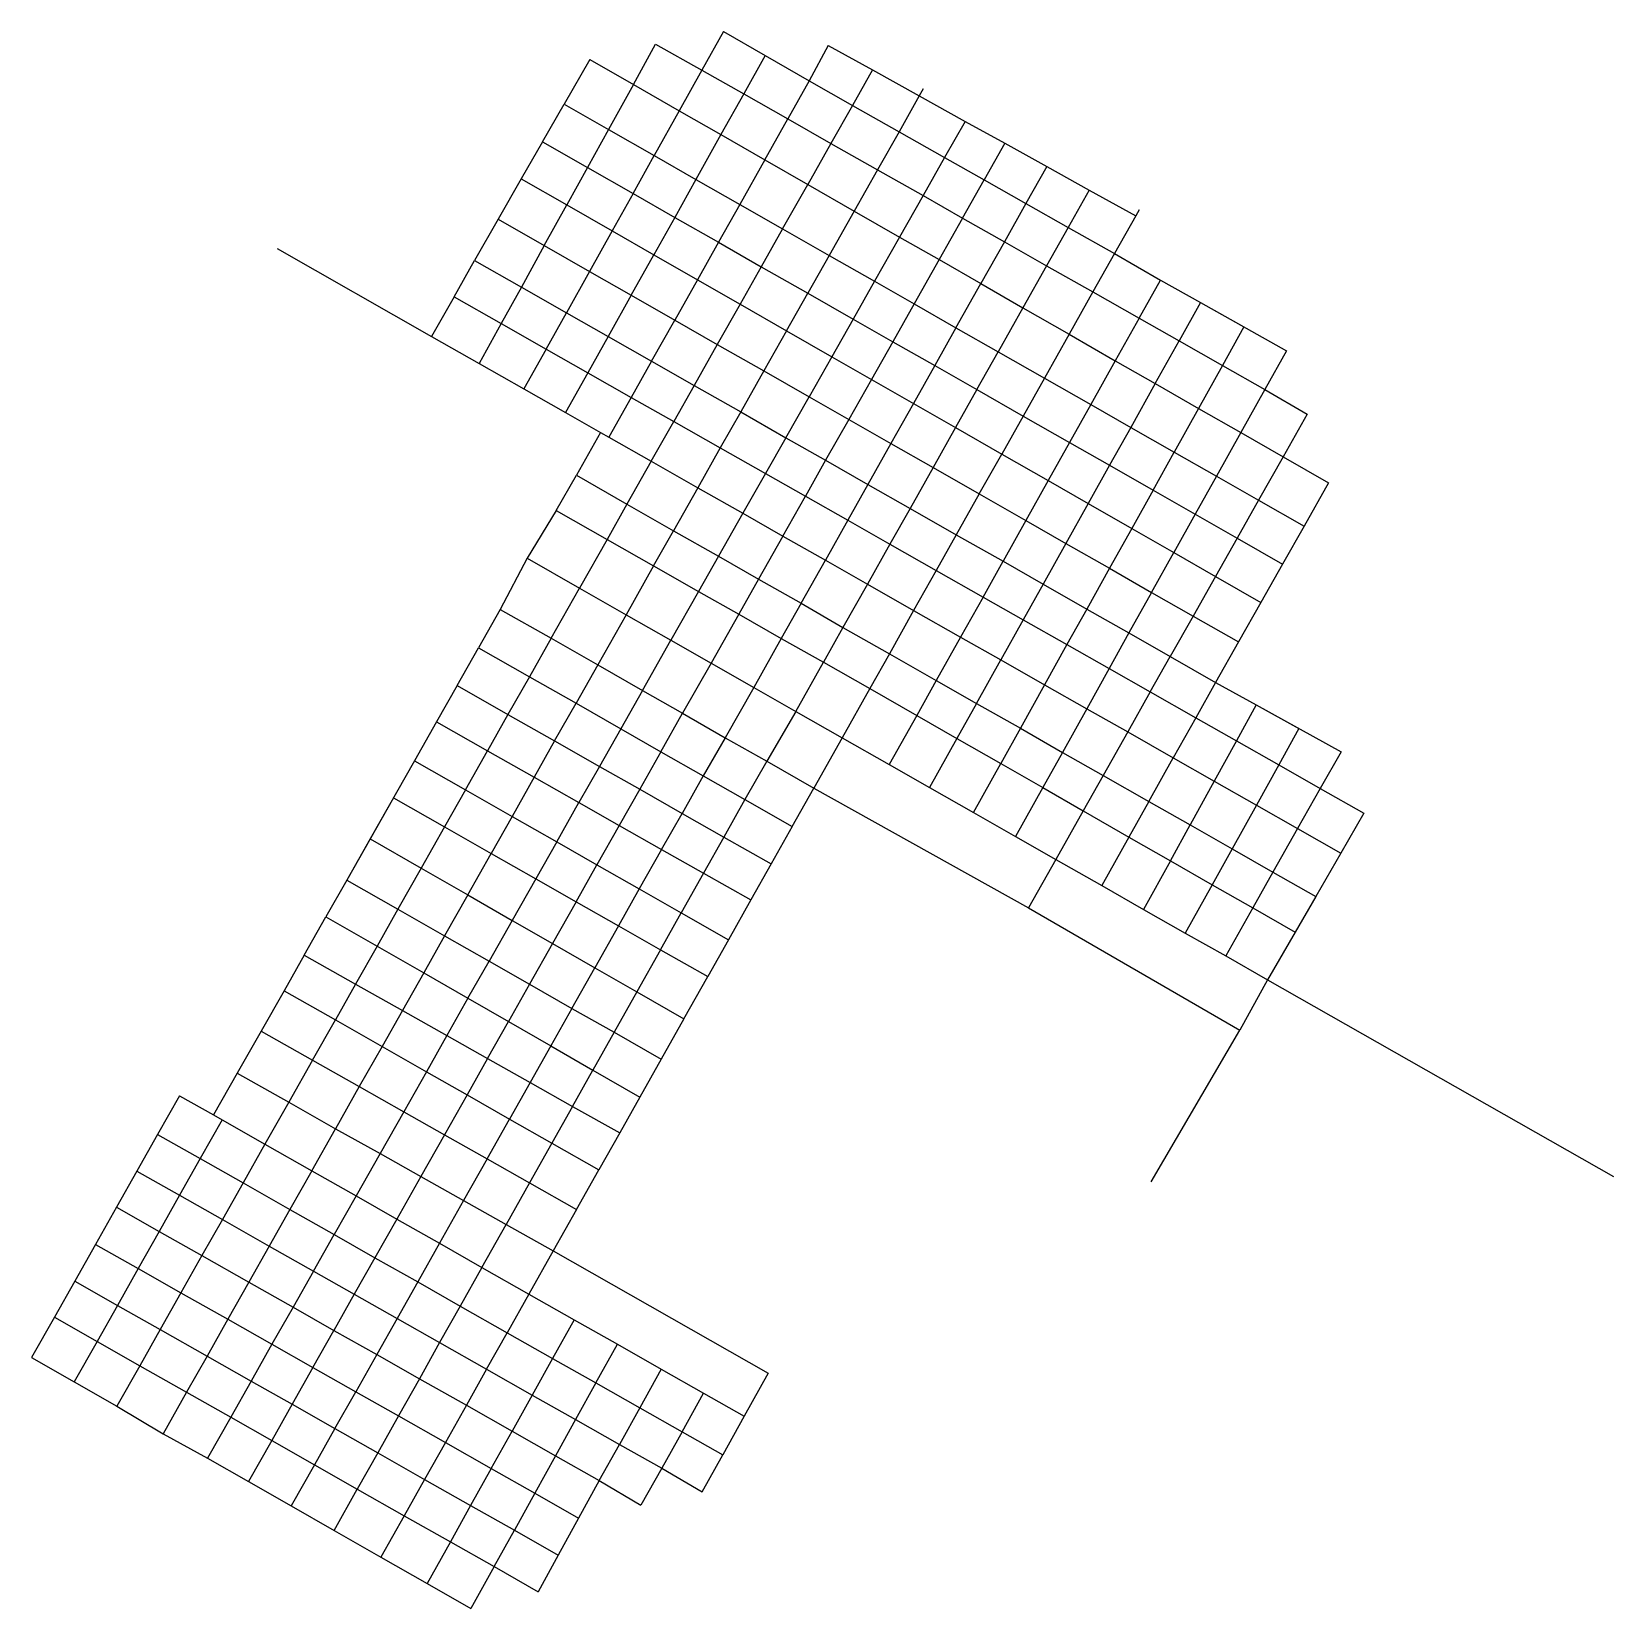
# Model space of a CAD drawing. Header units: inches. Extents: x 731858 to 733543, y 4201616 to 4203296.
import ezdxf

# ---------------------------------------------------------------- set-up
doc = ezdxf.new("R2010")
doc.units = ezdxf.units.IN
doc.header["$MEASUREMENT"] = 0

msp = doc.modelspace()

# ---------------------------------------------------------------- linework, layer by layer
for points in [[(732498.8, 4203239.7), (732522.5, 4203282.6), (732571.8, 4203255)], [(732594.8, 4203296), (732571.8, 4203255)], [(732594.8, 4203296), (732639.2, 4203270.5)], [(732452.4, 4203266.4), (732425, 4203218.7)], [(732452.4, 4203266.4), (732498.8, 4203239.7)], [(732639.2, 4203270.5), (732616.4, 4203229.7)], [(732639.2, 4203270.5), (732686.2, 4203243.4)], [(732706.4, 4203281.3), (732686.2, 4203243.4)], [(732706.4, 4203281.3), (732753.6, 4203255.2)], [(732571.8, 4203255), (732547.7, 4203211.7)], [(732571.8, 4203255), (732616.4, 4203229.7)], [(732753.6, 4203255.2), (732732.2, 4203217.4)], [(732753.6, 4203255.2), (732803.4, 4203227.6)], [(732498.8, 4203239.7), (732472.3, 4203191.7)], [(732498.8, 4203239.7), (732547.7, 4203211.7)], [(732686.2, 4203243.4), (732663.5, 4203203)], [(732686.2, 4203243.4), (732732.2, 4203217.4)], [(732807.7, 4203235.2), (732803.4, 4203227.6)], [(732402, 4203178.4), (732425, 4203218.7)], [(732425, 4203218.7), (732472.3, 4203191.7)], [(732616.4, 4203229.7), (732592.1, 4203186.2)], [(732616.4, 4203229.7), (732663.5, 4203203)], [(732732.2, 4203217.4), (732709.3, 4203176.9)], [(732732.2, 4203217.4), (732781.8, 4203189.3)], [(732803.4, 4203227.6), (732781.8, 4203189.3)], [(732803.4, 4203227.6), (732852.4, 4203200.4)], [(732547.7, 4203211.7), (732521, 4203163.9)], [(732547.7, 4203211.7), (732592.1, 4203186.2)], [(732638.9, 4203159.4), (732663.5, 4203203)], [(732663.5, 4203203), (732709.3, 4203176.9)], [(732852.4, 4203200.4), (732830.4, 4203161.8)], [(732852.4, 4203200.4), (732894.6, 4203177)], [(732472.3, 4203191.7), (732449.8, 4203151.1)], [(732472.3, 4203191.7), (732521, 4203163.9)], [(732592.1, 4203186.2), (732565.5, 4203138.5)], [(732592.1, 4203186.2), (732638.9, 4203159.4)], [(732781.8, 4203189.3), (732758.9, 4203148.8)], [(732781.8, 4203189.3), (732830.4, 4203161.8)], [(732402, 4203178.4), (732379.4, 4203139.1)], [(732402, 4203178.4), (732449.8, 4203151.1)], [(732709.3, 4203176.9), (732684.6, 4203133.2)], [(732709.3, 4203176.9), (732758.9, 4203148.8)], [(732894.6, 4203177), (732872.5, 4203138)], [(732894.6, 4203177), (732939.1, 4203152.4)], [(732449.8, 4203151.1), (732427.8, 4203111.3)], [(732449.8, 4203151.1), (732498.4, 4203123.4)], [(732498.4, 4203123.4), (732521, 4203163.9)], [(732521, 4203163.9), (732565.5, 4203138.5)], [(732638.9, 4203159.4), (732612.2, 4203111.9)], [(732638.9, 4203159.4), (732684.6, 4203133.2)], [(732758.9, 4203148.8), (732734, 4203104.8)], [(732758.9, 4203148.8), (732807.5, 4203121.2)], [(732830.4, 4203161.8), (732807.5, 4203121.2)], [(732830.4, 4203161.8), (732872.5, 4203138)], [(732939.1, 4203152.4), (732916.9, 4203112.8)], [(732939.1, 4203152.4), (732984.5, 4203127.2)], [(732379.4, 4203139.1), (732354.8, 4203096.1)], [(732379.4, 4203139.1), (732427.8, 4203111.3)], [(732565.5, 4203138.5), (732542.8, 4203098)], [(732565.5, 4203138.5), (732612.2, 4203111.9)], [(732657.8, 4203085.8), (732684.6, 4203133.2)], [(732684.6, 4203133.2), (732734, 4203104.8)], [(732849.6, 4203097.3), (732872.5, 4203138)], [(732872.5, 4203138), (732916.9, 4203112.8)], [(732498.4, 4203123.4), (732476.2, 4203083.6)], [(732498.4, 4203123.4), (732542.8, 4203098)], [(732807.5, 4203121.2), (732782.4, 4203077.1)], [(732807.5, 4203121.2), (732849.6, 4203097.3)], [(732984.5, 4203127.2), (732962, 4203087.3)], [(732984.5, 4203127.2), (733034, 4203099.8)], [(732403.9, 4203068), (732427.8, 4203111.3)], [(732427.8, 4203111.3), (732476.2, 4203083.6)], [(732542.8, 4203098), (732520.6, 4203058.2)], [(732542.8, 4203098), (732589.4, 4203071.5)], [(732612.2, 4203111.9), (732589.4, 4203071.5)], [(732612.2, 4203111.9), (732657.8, 4203085.8)], [(732734, 4203104.8), (732707.4, 4203057.6)], [(732734, 4203104.8), (732782.4, 4203077.1)], [(732849.6, 4203097.3), (732824.5, 4203053)], [(732849.6, 4203097.3), (732894, 4203072.1)], [(732916.9, 4203112.8), (732894, 4203072.1)], [(732916.9, 4203112.8), (732962, 4203087.3)], [(733034, 4203099.8), (733011.3, 4203059.4)], [(733037.6, 4203106.1), (733034, 4203099.8)], [(732354.8, 4203096.1), (732329.7, 4203052.2)], [(732354.8, 4203096.1), (732403.9, 4203068)], [(732476.2, 4203083.6), (732452.1, 4203040.5)], [(732476.2, 4203083.6), (732520.6, 4203058.2)], [(732657.8, 4203085.8), (732635, 4203045.5)], [(732657.8, 4203085.8), (732707.4, 4203057.6)], [(732962, 4203087.3), (732939, 4203046.5)], [(732962, 4203087.3), (733011.3, 4203059.4)], [(732119.2, 4203064.8), (732283.8, 4202971.1)], [(732403.9, 4203068), (732379.5, 4203023.8)], [(732403.9, 4203068), (732452.1, 4203040.5)], [(732589.4, 4203071.5), (732567, 4203031.6)], [(732589.4, 4203071.5), (732635, 4203045.5)], [(732782.4, 4203077.1), (732755.7, 4203030)], [(732782.4, 4203077.1), (732824.5, 4203053)], [(732894, 4203072.1), (732868.9, 4203027.5)], [(732894, 4203072.1), (732939, 4203046.5)], [(732307.9, 4203013.4), (732329.7, 4203052.2)], [(732329.7, 4203052.2), (732379.5, 4203023.8)], [(732496.5, 4203015.1), (732520.6, 4203058.2)], [(732520.6, 4203058.2), (732567, 4203031.6)], [(732707.4, 4203057.6), (732684.5, 4203017.2)], [(732707.4, 4203057.6), (732755.7, 4203030)], [(732824.5, 4203053), (732797.9, 4203005.9)], [(732824.5, 4203053), (732868.9, 4203027.5)], [(732939, 4203046.5), (732913.8, 4203001.7)], [(732939, 4203046.5), (732988.3, 4203018.6)], [(733011.3, 4203059.4), (732988.3, 4203018.6)], [(733011.3, 4203059.4), (733060.3, 4203031.3)], [(732452.1, 4203040.5), (732427.5, 4202996.5)], [(732452.1, 4203040.5), (732496.5, 4203015.1)], [(732567, 4203031.6), (732542.8, 4202988.7)], [(732567, 4203031.6), (732612.5, 4203005.6)], [(732635, 4203045.5), (732612.5, 4203005.6)], [(732635, 4203045.5), (732684.5, 4203017.2)], [(732755.7, 4203030), (732732.8, 4202989.7)], [(732755.7, 4203030), (732797.9, 4203005.9)], [(733037.6, 4202990.6), (733060.3, 4203031.3)], [(733060.3, 4203031.3), (733103, 4203007.4)], [(732307.9, 4203013.4), (732283.8, 4202971.1)], [(732307.9, 4203013.4), (732358, 4202984.9)], [(732379.5, 4203023.8), (732358, 4202984.9)], [(732379.5, 4203023.8), (732427.5, 4202996.5)], [(732496.5, 4203015.1), (732472, 4202971.2)], [(732496.5, 4203015.1), (732542.8, 4202988.7)], [(732661.9, 4202977.2), (732684.5, 4203017.2)], [(732684.5, 4203017.2), (732732.8, 4202989.7)], [(732842.5, 4202980.5), (732868.9, 4203027.5)], [(732868.9, 4203027.5), (732913.8, 4203001.7)], [(732988.3, 4203018.6), (732963, 4202973.5)], [(732988.3, 4203018.6), (733037.6, 4202990.6)], [(732405.9, 4202957.7), (732427.5, 4202996.5)], [(732427.5, 4202996.5), (732472, 4202971.2)], [(732612.5, 4203005.6), (732588.2, 4202962.7)], [(732612.5, 4203005.6), (732661.9, 4202977.2)], [(732797.9, 4203005.9), (732775.1, 4202965.6)], [(732797.9, 4203005.9), (732842.5, 4202980.5)], [(732913.8, 4203001.7), (732887.4, 4202954.9)], [(732913.8, 4203001.7), (732963, 4202973.5)], [(733103, 4203007.4), (733080.1, 4202966.5)], [(733103, 4203007.4), (733194.7, 4202955.9), (733171.4, 4202914.6)], [(733103, 4203007.4), (733149.3, 4202981.4), (733126.3, 4202940.2)], [(732358, 4202984.9), (732334.5, 4202942.4)], [(732358, 4202984.9), (732405.9, 4202957.7)], [(732518.2, 4202944.8), (732542.8, 4202988.7)], [(732542.8, 4202988.7), (732588.2, 4202962.7)], [(732732.8, 4202989.7), (732710.1, 4202949.6)], [(732732.8, 4202989.7), (732775.1, 4202965.6)], [(732842.5, 4202980.5), (732819.8, 4202940.1)], [(732842.5, 4202980.5), (732887.4, 4202954.9)], [(733037.6, 4202990.6), (733012.2, 4202945.3)], [(733037.6, 4202990.6), (733080.1, 4202966.5)], [(732283.8, 4202971.1), (732334.5, 4202942.4)], [(732472, 4202971.2), (732450.3, 4202932.5)], [(732472, 4202971.2), (732518.2, 4202944.8)], [(732588.2, 4202962.7), (732563.5, 4202919)], [(732588.2, 4202962.7), (732637.8, 4202934.4)], [(732661.9, 4202977.2), (732637.8, 4202934.4)], [(732661.9, 4202977.2), (732710.1, 4202949.6)], [(732775.1, 4202965.6), (732752.4, 4202925.4)], [(732775.1, 4202965.6), (732819.8, 4202940.1)], [(732963, 4202973.5), (732936.7, 4202926.8)], [(732963, 4202973.5), (733012.2, 4202945.3)], [(733054.7, 4202921), (733080.1, 4202966.5)], [(733080.1, 4202966.5), (733126.3, 4202940.2)], [(732405.9, 4202957.7), (732382.2, 4202915.3)], [(732405.9, 4202957.7), (732450.3, 4202932.5)], [(732710.1, 4202949.6), (732685.9, 4202906.9)], [(732710.1, 4202949.6), (732752.4, 4202925.4)], [(732864.7, 4202914.5), (732887.4, 4202954.9)], [(732887.4, 4202954.9), (732936.7, 4202926.8)], [(732334.5, 4202942.4), (732382.2, 4202915.3)], [(732450.3, 4202932.5), (732426.6, 4202890.1)], [(732450.3, 4202932.5), (732496.5, 4202906.3)], [(732518.2, 4202944.8), (732496.5, 4202906.3)], [(732518.2, 4202944.8), (732563.5, 4202919)], [(732637.8, 4202934.4), (732613.1, 4202890.8)], [(732637.8, 4202934.4), (732685.9, 4202906.9)], [(732819.8, 4202940.1), (732797.1, 4202899.8)], [(732819.8, 4202940.1), (732864.7, 4202914.5)], [(733012.2, 4202945.3), (732986.1, 4202898.6)], [(733012.2, 4202945.3), (733054.7, 4202921)], [(733126.3, 4202940.2), (733100.9, 4202894.4)], [(733126.3, 4202940.2), (733171.4, 4202914.6)], [(732382.2, 4202915.3), (732426.6, 4202890.1)], [(732563.5, 4202919), (732541.8, 4202880.6)], [(732563.5, 4202919), (732613.1, 4202890.8)], [(732752.4, 4202925.4), (732728.3, 4202882.7)], [(732752.4, 4202925.4), (732797.1, 4202899.8)], [(732864.7, 4202914.5), (732842, 4202874.1)], [(732864.7, 4202914.5), (732914, 4202886.4)], [(732936.7, 4202926.8), (732914, 4202886.4)], [(732936.7, 4202926.8), (732986.1, 4202898.6)], [(733054.7, 4202921), (733028.6, 4202874.3)], [(733054.7, 4202921), (733100.9, 4202894.4)], [(733171.4, 4202914.6), (733145.8, 4202868.7)], [(733171.4, 4202914.6), (733216.6, 4202888.4), (733190.9, 4202842.8)], [(732496.5, 4202906.3), (732472.6, 4202863.9)], [(732496.5, 4202906.3), (732541.8, 4202880.6)], [(732661.2, 4202863.3), (732685.9, 4202906.9)], [(732685.9, 4202906.9), (732728.3, 4202882.7)], [(732797.1, 4202899.8), (732773.1, 4202857.1)], [(732797.1, 4202899.8), (732842, 4202874.1)], [(732986.1, 4202898.6), (732963.4, 4202858.1)], [(732986.1, 4202898.6), (733028.6, 4202874.3)], [(732426.6, 4202890.1), (732463.9, 4202868.9)], [(732517.8, 4202838.2), (732541.8, 4202880.6)], [(732541.8, 4202880.6), (732591.4, 4202852.4)], [(732613.1, 4202890.8), (732591.4, 4202852.4)], [(732613.1, 4202890.8), (732661.2, 4202863.3)], [(732728.3, 4202882.7), (732703.6, 4202839.2)], [(732728.3, 4202882.7), (732773.1, 4202857.1)], [(732914, 4202886.4), (732891.2, 4202845.9)], [(732914, 4202886.4), (732963.4, 4202858.1)], [(733100.9, 4202894.4), (733075, 4202847.9)], [(733100.9, 4202894.4), (733145.8, 4202868.7)], [(732463.9, 4202868.9), (732438.1, 4202823.3)], [(732463.9, 4202868.9), (732472.6, 4202863.9)], [(732472.6, 4202863.9), (732517.8, 4202838.2)], [(732661.2, 4202863.3), (732639.5, 4202825.1)], [(732661.2, 4202863.3), (732703.6, 4202839.2)], [(732842, 4202874.1), (732818, 4202831.5)], [(732842, 4202874.1), (732891.2, 4202845.9)], [(733028.6, 4202874.3), (733006, 4202833.9)], [(733028.6, 4202874.3), (733075, 4202847.9)], [(733145.8, 4202868.7), (733119.9, 4202822.3)], [(733145.8, 4202868.7), (733190.9, 4202842.8)], [(732591.4, 4202852.4), (732567.4, 4202810)], [(732591.4, 4202852.4), (732639.5, 4202825.1)], [(732773.1, 4202857.1), (732748.7, 4202813.5)], [(732773.1, 4202857.1), (732818, 4202831.5)], [(732867.3, 4202803.3), (732891.2, 4202845.9)], [(732891.2, 4202845.9), (732940.7, 4202817.6)], [(732963.4, 4202858.1), (732940.7, 4202817.6)], [(732963.4, 4202858.1), (733006, 4202833.9)], [(733052.4, 4202807.4), (733075, 4202847.9)], [(733075, 4202847.9), (733119.9, 4202822.3)], [(732517.8, 4202838.2), (732492, 4202792.5)], [(732517.8, 4202838.2), (732567.4, 4202810)], [(732703.6, 4202839.2), (732682, 4202801)], [(732703.6, 4202839.2), (732748.7, 4202813.5)], [(732818, 4202831.5), (732793.5, 4202788)], [(732818, 4202831.5), (732867.3, 4202803.3)], [(733006, 4202833.9), (732983.2, 4202793.2)], [(733006, 4202833.9), (733052.4, 4202807.4)], [(733190.9, 4202842.8), (733164.8, 4202796.7)], [(733190.9, 4202842.8), (733239.3, 4202815.1), (733213.3, 4202769)], [(732416.7, 4202785.6), (732438.1, 4202823.3)], [(732438.1, 4202823.3), (732492, 4202792.5)], [(732639.5, 4202825.1), (732615.5, 4202782.7)], [(732639.5, 4202825.1), (732682, 4202801)], [(732748.7, 4202813.5), (732727.2, 4202775.3)], [(732748.7, 4202813.5), (732793.5, 4202788)], [(732940.7, 4202817.6), (732916.9, 4202775)], [(732940.7, 4202817.6), (732983.2, 4202793.2)], [(733119.9, 4202822.3), (733097.3, 4202781.8)], [(733119.9, 4202822.3), (733164.8, 4202796.7)], [(732567.4, 4202810), (732541.6, 4202764.2)], [(732567.4, 4202810), (732615.5, 4202782.7)], [(732658, 4202758.5), (732682, 4202801)], [(732682, 4202801), (732727.2, 4202775.3)], [(732867.3, 4202803.3), (732842.8, 4202759.9)], [(732867.3, 4202803.3), (732916.9, 4202775)], [(733052.4, 4202807.4), (733029.7, 4202766.6)], [(733052.4, 4202807.4), (733097.3, 4202781.8)], [(733164.8, 4202796.7), (733142, 4202756.3)], [(733164.8, 4202796.7), (733213.3, 4202769)], [(732416.7, 4202785.6), (732385.5, 4202734.8)], [(732416.7, 4202785.6), (732470.7, 4202754.9)], [(732492, 4202792.5), (732470.7, 4202754.9)], [(732492, 4202792.5), (732541.6, 4202764.2)], [(732615.5, 4202782.7), (732589.5, 4202736.9)], [(732615.5, 4202782.7), (732658, 4202758.5)], [(732793.5, 4202788), (732772, 4202749.9)], [(732793.5, 4202788), (732842.8, 4202759.9)], [(732983.2, 4202793.2), (732959.5, 4202750.7)], [(732983.2, 4202793.2), (733029.7, 4202766.6)], [(733097.3, 4202781.8), (733074.5, 4202740.9)], [(733097.3, 4202781.8), (733142, 4202756.3)], [(732520.4, 4202726.7), (732541.6, 4202764.2)], [(732541.6, 4202764.2), (732589.5, 4202736.9)], [(732727.2, 4202775.3), (732703.3, 4202732.8)], [(732727.2, 4202775.3), (732772, 4202749.9)], [(732916.9, 4202775), (732892.6, 4202731.6)], [(732916.9, 4202775), (732959.5, 4202750.7)], [(733029.7, 4202766.6), (733006, 4202724.1)], [(733029.7, 4202766.6), (733074.5, 4202740.9)], [(733213.3, 4202769), (733190.4, 4202728.7)], [(732470.7, 4202754.9), (732441.4, 4202702.9)], [(732470.7, 4202754.9), (732520.4, 4202726.7)], [(732658, 4202758.5), (732632.1, 4202712.6)], [(732658, 4202758.5), (732703.3, 4202732.8)], [(732772, 4202749.9), (732748.1, 4202707.3)], [(732772, 4202749.9), (732821.4, 4202721.8)], [(732842.8, 4202759.9), (732821.4, 4202721.8)], [(732842.8, 4202759.9), (732892.6, 4202731.6)], [(732959.5, 4202750.7), (732935.2, 4202707.3)], [(732959.5, 4202750.7), (733006, 4202724.1)], [(733142, 4202756.3), (733119, 4202715.5)], [(733142, 4202756.3), (733190.4, 4202728.7)], [(732385.5, 4202734.8), (732356.9, 4202680.2)], [(732385.5, 4202734.8), (732441.4, 4202702.9)], [(732520.4, 4202726.7), (732491, 4202674.7)], [(732520.4, 4202726.7), (732568.3, 4202699.5)], [(732589.5, 4202736.9), (732568.3, 4202699.5)], [(732589.5, 4202736.9), (732632.1, 4202712.6)], [(732677.4, 4202686.8), (732703.3, 4202732.8)], [(732703.3, 4202732.8), (732748.1, 4202707.3)], [(732871.3, 4202693.5), (732892.6, 4202731.6)], [(732892.6, 4202731.6), (732935.2, 4202707.3)], [(733050.9, 4202698.5), (733074.5, 4202740.9)], [(733074.5, 4202740.9), (733119, 4202715.5)], [(733190.4, 4202728.7), (733167.3, 4202687.8)], [(732632.1, 4202712.6), (732611, 4202675.2)], [(732632.1, 4202712.6), (732677.4, 4202686.8)], [(732821.4, 4202721.8), (732797.4, 4202679.2)], [(732821.4, 4202721.8), (732871.3, 4202693.5)], [(733006, 4202724.1), (732981.9, 4202680.7)], [(733006, 4202724.1), (733050.9, 4202698.5)], [(733119, 4202715.5), (733095.1, 4202673.2)], [(733119, 4202715.5), (733167.3, 4202687.8)], [(732411.2, 4202649.6), (732441.4, 4202702.9)], [(732441.4, 4202702.9), (732491, 4202674.7)], [(732568.3, 4202699.5), (732538.8, 4202647.4)], [(732568.3, 4202699.5), (732611, 4202675.2)], [(732748.1, 4202707.3), (732722.1, 4202661.2)], [(732748.1, 4202707.3), (732797.4, 4202679.2)], [(732871.3, 4202693.5), (732847.4, 4202650.9)], [(732871.3, 4202693.5), (732914, 4202669.3)], [(732935.2, 4202707.3), (732914, 4202669.3)], [(732935.2, 4202707.3), (732981.9, 4202680.7)], [(733050.9, 4202698.5), (733026.7, 4202655.2)], [(733050.9, 4202698.5), (733095.1, 4202673.2)], [(732356.9, 4202680.2), (732333.8, 4202639.4)], [(732356.9, 4202680.2), (732411.2, 4202649.6)], [(732677.4, 4202686.8), (732656.4, 4202649.4)], [(732677.4, 4202686.8), (732722.1, 4202661.2)], [(732797.4, 4202679.2), (732771.5, 4202633.1)], [(732797.4, 4202679.2), (732847.4, 4202650.9)], [(732981.9, 4202680.7), (732960.7, 4202642.8)], [(732981.9, 4202680.7), (733026.7, 4202655.2)], [(733167.3, 4202687.8), (733143.4, 4202645.6)], [(732491, 4202674.7), (732460.8, 4202621.3)], [(732491, 4202674.7), (732538.8, 4202647.4)], [(732611, 4202675.2), (732581.5, 4202623.1)], [(732611, 4202675.2), (732656.4, 4202649.4)], [(732722.1, 4202661.2), (732701.2, 4202624)], [(732722.1, 4202661.2), (732771.5, 4202633.1)], [(732914, 4202669.3), (732890.1, 4202626.6)], [(732914, 4202669.3), (732960.7, 4202642.8)], [(733095.1, 4202673.2), (733070.8, 4202630.1)], [(733095.1, 4202673.2), (733143.4, 4202645.6)], [(732411.2, 4202649.6), (732388, 4202608.6)], [(732411.2, 4202649.6), (732460.8, 4202621.3)], [(732508.4, 4202593.8), (732538.8, 4202647.4)], [(732538.8, 4202647.4), (732581.5, 4202623.1)], [(732656.4, 4202649.4), (732627, 4202597.2)], [(732656.4, 4202649.4), (732701.2, 4202624)], [(732847.4, 4202650.9), (732821.5, 4202604.6)], [(732847.4, 4202650.9), (732890.1, 4202626.6)], [(732960.7, 4202642.8), (732936.9, 4202600)], [(732960.7, 4202642.8), (733005.6, 4202617.3)], [(733026.7, 4202655.2), (733005.6, 4202617.3)], [(733026.7, 4202655.2), (733070.8, 4202630.1)], [(733143.4, 4202645.6), (733119, 4202602.6)], [(732311, 4202599.1), (732333.8, 4202639.4)], [(732333.8, 4202639.4), (732388, 4202608.6)], [(732771.5, 4202633.1), (732750.6, 4202595.9)], [(732771.5, 4202633.1), (732821.5, 4202604.6)], [(732864.2, 4202580.2), (732890.1, 4202626.6)], [(732890.1, 4202626.6), (732936.9, 4202600)], [(733049.5, 4202592.4), (733070.8, 4202630.1)], [(733070.8, 4202630.1), (733119, 4202602.6)], [(732388, 4202608.6), (732365.2, 4202568.3)], [(732388, 4202608.6), (732437.7, 4202580.3)], [(732460.8, 4202621.3), (732437.7, 4202580.3)], [(732460.8, 4202621.3), (732508.4, 4202593.8)], [(732581.5, 4202623.1), (732551.2, 4202569.6)], [(732581.5, 4202623.1), (732627, 4202597.2)], [(732671.7, 4202571.7), (732701.2, 4202624)], [(732701.2, 4202624), (732750.6, 4202595.9)], [(733005.6, 4202617.3), (732981.8, 4202574.5)], [(733005.6, 4202617.3), (733049.5, 4202592.4)], [(732311, 4202599.1), (732289, 4202560.5)], [(732311, 4202599.1), (732365.2, 4202568.3)], [(732508.4, 4202593.8), (732485.3, 4202553.1)], [(732508.4, 4202593.8), (732551.2, 4202569.6)], [(732627, 4202597.2), (732596.5, 4202543.6)], [(732627, 4202597.2), (732671.7, 4202571.7)], [(732750.6, 4202595.9), (732721.1, 4202543.6)], [(732750.6, 4202595.9), (732800.6, 4202567.3)], [(732821.5, 4202604.6), (732800.6, 4202567.3)], [(732821.5, 4202604.6), (732864.2, 4202580.2)], [(732936.9, 4202600), (732911.1, 4202553.6)], [(732936.9, 4202600), (732981.8, 4202574.5)], [(733049.5, 4202592.4), (733025.4, 4202549.7)], [(733049.5, 4202592.4), (733097.9, 4202564.9)], [(733119, 4202602.6), (733097.9, 4202564.9)], [(733119, 4202602.6), (733162.3, 4202578.6)], [(732414.9, 4202540.1), (732437.7, 4202580.3)], [(732437.7, 4202580.3), (732485.3, 4202553.1)], [(732864.2, 4202580.2), (732843.3, 4202542.8)], [(732864.2, 4202580.2), (732911.1, 4202553.6)], [(733162.3, 4202578.6), (733141.2, 4202540.3)], [(733162.3, 4202578.6), (733252.8, 4202528.4), (733230.5, 4202489.6)], [(733162.3, 4202578.6), (733207.9, 4202553.3), (733186.4, 4202514.7)], [(732289, 4202560.5), (732265.6, 4202519.1)], [(732289, 4202560.5), (732343.4, 4202529.7)], [(732365.2, 4202568.3), (732343.4, 4202529.7)], [(732365.2, 4202568.3), (732414.9, 4202540.1)], [(732528.2, 4202528.7), (732551.2, 4202569.6)], [(732551.2, 4202569.6), (732596.5, 4202543.6)], [(732671.7, 4202571.7), (732641.1, 4202518.5)], [(732671.7, 4202571.7), (732721.1, 4202543.6)], [(732800.6, 4202567.3), (732771.4, 4202515)], [(732800.6, 4202567.3), (732843.3, 4202542.8)], [(732981.8, 4202574.5), (732955.9, 4202528)], [(732981.8, 4202574.5), (733025.4, 4202549.7)], [(733097.9, 4202564.9), (733074, 4202522.1)], [(733097.9, 4202564.9), (733141.2, 4202540.3)], [(732485.3, 4202553.1), (732462.6, 4202513)], [(732485.3, 4202553.1), (732528.2, 4202528.7)], [(732596.5, 4202543.6), (732573.2, 4202503.1)], [(732596.5, 4202543.6), (732641.1, 4202518.5)], [(732721.1, 4202543.6), (732691, 4202490)], [(732721.1, 4202543.6), (732771.4, 4202515)], [(732843.3, 4202542.8), (732814.2, 4202490.7)], [(732843.3, 4202542.8), (732890.1, 4202516)], [(732911.1, 4202553.6), (732890.1, 4202516)], [(732911.1, 4202553.6), (732955.9, 4202528)], [(733025.4, 4202549.7), (732999.2, 4202503.3)], [(733025.4, 4202549.7), (733074, 4202522.1)], [(732319.9, 4202488.1), (732343.4, 4202529.7)], [(732343.4, 4202529.7), (732393.1, 4202501.5)], [(732414.9, 4202540.1), (732393.1, 4202501.5)], [(732414.9, 4202540.1), (732462.6, 4202513)], [(732528.2, 4202528.7), (732505.5, 4202488.6)], [(732528.2, 4202528.7), (732573.2, 4202503.1)], [(732955.9, 4202528), (732934.9, 4202490.4)], [(732955.9, 4202528), (732999.2, 4202503.3)], [(733141.2, 4202540.3), (733117.6, 4202497.3)], [(733141.2, 4202540.3), (733186.4, 4202514.7)], [(732265.6, 4202519.1), (732218.5, 4202435.8)], [(732265.6, 4202519.1), (732319.9, 4202488.1)], [(732462.6, 4202513), (732440.8, 4202474.5)], [(732462.6, 4202513), (732505.5, 4202488.6)], [(732641.1, 4202518.5), (732617.7, 4202477.7)], [(732641.1, 4202518.5), (732691, 4202490)], [(732771.4, 4202515), (732814.2, 4202490.7)], [(732861.1, 4202463.9), (732890.1, 4202516)], [(732890.1, 4202516), (732934.9, 4202490.4)], [(733048, 4202475.6), (733074, 4202522.1)], [(733074, 4202522.1), (733117.6, 4202497.3)], [(733186.4, 4202514.7), (733162.5, 4202471.8)], [(733186.4, 4202514.7), (733230.5, 4202489.6)], [(732393.1, 4202501.5), (732369.6, 4202459.8)], [(732393.1, 4202501.5), (732440.8, 4202474.5)], [(732573.2, 4202503.1), (732550.6, 4202463)], [(732573.2, 4202503.1), (732617.7, 4202477.7)], [(732814.2, 4202490.7), (732861.1, 4202463.9)], [(732999.2, 4202503.3), (732978, 4202465.7)], [(732999.2, 4202503.3), (733048, 4202475.6)], [(733117.6, 4202497.3), (733091.8, 4202450.6)], [(733117.6, 4202497.3), (733162.5, 4202471.8)], [(732243.1, 4202479.4), (732193.5, 4202391.9)], [(732243.1, 4202479.4), (732297.5, 4202448.5)], [(732319.9, 4202488.1), (732297.5, 4202448.5)], [(732319.9, 4202488.1), (732369.6, 4202459.8)], [(732417.1, 4202432.6), (732440.8, 4202474.5)], [(732440.8, 4202474.5), (732483.8, 4202450.2)], [(732505.5, 4202488.6), (732483.8, 4202450.2)], [(732505.5, 4202488.6), (732550.6, 4202463)], [(732617.7, 4202477.7), (732595.2, 4202437.7)], [(732617.7, 4202477.7), (732668, 4202449.1)], [(732668, 4202449.1), (732691, 4202490)], [(732691, 4202490), (732919.7, 4202362.5)], [(732934.9, 4202490.4), (732905.9, 4202438.4)], [(732934.9, 4202490.4), (732978, 4202465.7)], [(733048, 4202475.6), (733026.8, 4202437.7)], [(733048, 4202475.6), (733091.8, 4202450.6)], [(733230.5, 4202489.6), (733206.4, 4202446.8)], [(733230.5, 4202489.6), (733276.9, 4202463.1), (733252.4, 4202420.7)], [(732369.6, 4202459.8), (732347.2, 4202420.2)], [(732369.6, 4202459.8), (732417.1, 4202432.6)], [(732528.9, 4202424.6), (732550.6, 4202463)], [(732550.6, 4202463), (732595.2, 4202437.7)], [(732861.1, 4202463.9), (732905.9, 4202438.4)], [(732978, 4202465.7), (732948.8, 4202414)], [(732978, 4202465.7), (733026.8, 4202437.7)], [(733162.5, 4202471.8), (733136.6, 4202425.1)], [(733162.5, 4202471.8), (733206.4, 4202446.8)], [(732297.5, 4202448.5), (732272.7, 4202404.7)], [(732297.5, 4202448.5), (732347.2, 4202420.2)], [(732483.8, 4202450.2), (732460, 4202408.1)], [(732483.8, 4202450.2), (732528.9, 4202424.6)], [(732668, 4202449.1), (732645.5, 4202409.1)], [(733070.9, 4202412.5), (733091.8, 4202450.6)], [(733091.8, 4202450.6), (733136.6, 4202425.1)], [(733206.4, 4202446.8), (733180.2, 4202400.3)], [(733206.4, 4202446.8), (733252.4, 4202420.7)], [(732218.5, 4202435.8), (732193.5, 4202391.9)], [(732218.5, 4202435.8), (732272.7, 4202404.7)], [(732417.1, 4202432.6), (732394.8, 4202393.2)], [(732417.1, 4202432.6), (732460, 4202408.1)], [(732528.9, 4202424.6), (732505.1, 4202382.4)], [(732528.9, 4202424.6), (732573.6, 4202399.3)], [(732595.2, 4202437.7), (732573.6, 4202399.3)], [(732595.2, 4202437.7), (732645.5, 4202409.1)], [(732905.9, 4202438.4), (732948.8, 4202414)], [(733026.8, 4202437.7), (732997.9, 4202386.1)], [(733026.8, 4202437.7), (733070.9, 4202412.5)], [(733136.6, 4202425.1), (733115.5, 4202387)], [(733136.6, 4202425.1), (733180.2, 4202400.3)], [(732322.3, 4202376.2), (732347.2, 4202420.2)], [(732347.2, 4202420.2), (732394.8, 4202393.2)], [(732437.8, 4202368.8), (732460, 4202408.1)], [(732460, 4202408.1), (732505.1, 4202382.4)], [(732645.5, 4202409.1), (732623.9, 4202370.8)], [(732948.8, 4202414), (732919.7, 4202362.5)], [(732948.8, 4202414), (732997.9, 4202386.1)], [(733070.9, 4202412.5), (733042.4, 4202360.7)], [(733070.9, 4202412.5), (733115.5, 4202387)], [(733252.4, 4202420.7), (733225.7, 4202374.3)], [(732193.5, 4202391.9), (732171.3, 4202352.8)], [(732193.5, 4202391.9), (732248, 4202360.9)], [(732272.7, 4202404.7), (732248, 4202360.9)], [(732272.7, 4202404.7), (732322.3, 4202376.2)], [(732394.8, 4202393.2), (732369.7, 4202349)], [(732394.8, 4202393.2), (732437.8, 4202368.8)], [(732573.6, 4202399.3), (732549.8, 4202356.9)], [(732573.6, 4202399.3), (732623.9, 4202370.8)], [(733180.2, 4202400.3), (733158.7, 4202362.2)], [(733180.2, 4202400.3), (733225.7, 4202374.3)], [(732322.3, 4202376.2), (732297.7, 4202332.6)], [(732322.3, 4202376.2), (732369.7, 4202349)], [(732505.1, 4202382.4), (732483, 4202343.1)], [(732505.1, 4202382.4), (732549.8, 4202356.9)], [(732997.9, 4202386.1), (733042.4, 4202360.7)], [(733115.5, 4202387), (733086.8, 4202335.4)], [(733115.5, 4202387), (733158.7, 4202362.2)], [(733225.7, 4202374.3), (733203.8, 4202336.4)], [(732248, 4202360.9), (732225.7, 4202321.6)], [(732248, 4202360.9), (732297.7, 4202332.6)], [(732437.8, 4202368.8), (732412.7, 4202324.3)], [(732437.8, 4202368.8), (732483, 4202343.1)], [(732527.8, 4202317.7), (732549.8, 4202356.9)], [(732549.8, 4202356.9), (732600, 4202328.3)], [(732623.9, 4202370.8), (732600, 4202328.3)], [(732919.7, 4202362.5), (733144.9, 4202232)], [(733042.4, 4202360.7), (733086.8, 4202335.4)], [(733158.7, 4202362.2), (733129.8, 4202311)], [(733158.7, 4202362.2), (733203.8, 4202336.4)], [(732148.1, 4202311.9), (732171.3, 4202352.8)], [(732171.3, 4202352.8), (732225.7, 4202321.6)], [(732369.7, 4202349), (732345.1, 4202305.5)], [(732369.7, 4202349), (732412.7, 4202324.3)], [(732483, 4202343.1), (732457.7, 4202298.4)], [(732483, 4202343.1), (732527.8, 4202317.7)], [(732297.7, 4202332.6), (732275.4, 4202293.1)], [(732297.7, 4202332.6), (732345.1, 4202305.5)], [(732412.7, 4202324.3), (732388.2, 4202281)], [(732412.7, 4202324.3), (732457.7, 4202298.4)], [(732600, 4202328.3), (732578, 4202289.2)], [(733086.8, 4202335.4), (733129.8, 4202311)], [(733203.8, 4202336.4), (733174.5, 4202285.6)], [(732148.1, 4202311.9), (732126.6, 4202274)], [(732148.1, 4202311.9), (732202.8, 4202281.1)], [(732225.7, 4202321.6), (732202.8, 4202281.1)], [(732225.7, 4202321.6), (732275.4, 4202293.1)], [(732322.6, 4202265.9), (732345.1, 4202305.5)], [(732345.1, 4202305.5), (732388.2, 4202281)], [(732527.8, 4202317.7), (732502.4, 4202272.7)], [(732527.8, 4202317.7), (732578, 4202289.2)], [(733129.8, 4202311), (733174.5, 4202285.6)], [(732275.4, 4202293.1), (732252.7, 4202253)], [(732275.4, 4202293.1), (732322.6, 4202265.9)], [(732433.4, 4202255.2), (732457.7, 4202298.4)], [(732457.7, 4202298.4), (732502.4, 4202272.7)], [(732552.5, 4202243.9), (732578, 4202289.2)], [(732126.6, 4202274), (732102.2, 4202230.9)], [(732126.6, 4202274), (732181.3, 4202242.9)], [(732202.8, 4202281.1), (732181.3, 4202242.9)], [(732202.8, 4202281.1), (732252.7, 4202253)], [(732388.2, 4202281), (732365.7, 4202241.1)], [(732388.2, 4202281), (732433.4, 4202255.2)], [(732502.4, 4202272.7), (732478.3, 4202229.7)], [(732502.4, 4202272.7), (732552.5, 4202243.9)], [(733174.5, 4202285.6), (733144.9, 4202232)], [(733174.5, 4202285.6), (733542.8, 4202075.9)], [(732322.6, 4202265.9), (732300.2, 4202226.2)], [(732322.6, 4202265.9), (732365.7, 4202241.1)], [(732433.4, 4202255.2), (732410.8, 4202215.2)], [(732433.4, 4202255.2), (732478.3, 4202229.7)], [(732157, 4202200), (732181.3, 4202242.9)], [(732181.3, 4202242.9), (732231, 4202214.6)], [(732252.7, 4202253), (732231, 4202214.6)], [(732252.7, 4202253), (732300.2, 4202226.2)], [(732343.5, 4202201.8), (732365.7, 4202241.1)], [(732365.7, 4202241.1), (732410.8, 4202215.2)], [(732552.5, 4202243.9), (732528.4, 4202201.1)], [(732102.2, 4202230.9), (732076.8, 4202186.1)], [(732102.2, 4202230.9), (732157, 4202200)], [(732300.2, 4202226.2), (732278.3, 4202187.6)], [(732300.2, 4202226.2), (732343.5, 4202201.8)], [(732478.3, 4202229.7), (732455.7, 4202189.4)], [(732478.3, 4202229.7), (732528.4, 4202201.1)], [(733050.4, 4202070.5), (733144.9, 4202232)], [(732231, 4202214.6), (732206.8, 4202171.8)], [(732231, 4202214.6), (732278.3, 4202187.6)], [(732410.8, 4202215.2), (732388.8, 4202176.2)], [(732410.8, 4202215.2), (732455.7, 4202189.4)], [(732157, 4202200), (732131.6, 4202155.2)], [(732157, 4202200), (732206.8, 4202171.8)], [(732278.3, 4202187.6), (732254.2, 4202145)], [(732278.3, 4202187.6), (732321.6, 4202163)], [(732343.5, 4202201.8), (732321.6, 4202163)], [(732343.5, 4202201.8), (732388.8, 4202176.2)], [(732433.9, 4202150.8), (732455.7, 4202189.4)], [(732455.7, 4202189.4), (732505.7, 4202160.7)], [(732528.4, 4202201.1), (732505.7, 4202160.7)], [(732076.8, 4202186.1), (732051.5, 4202141.6)], [(732076.8, 4202186.1), (732131.6, 4202155.2)], [(732206.8, 4202171.8), (732181.5, 4202127)], [(732206.8, 4202171.8), (732254.2, 4202145)], [(732388.8, 4202176.2), (732366.9, 4202137.2)], [(732388.8, 4202176.2), (732433.9, 4202150.8)], [(732015.3, 4202162.1), (731992, 4202120.8)], [(732015.3, 4202162.1), (732051.5, 4202141.6)], [(732131.6, 4202155.2), (732106.3, 4202110.4)], [(732131.6, 4202155.2), (732181.5, 4202127)], [(732321.6, 4202163), (732297.5, 4202120.4)], [(732321.6, 4202163), (732366.9, 4202137.2)], [(732505.7, 4202160.7), (732484.2, 4202122.4)], [(732051.5, 4202141.6), (732060.7, 4202136.4)], [(732254.2, 4202145), (732228.9, 4202100.4)], [(732254.2, 4202145), (732297.5, 4202120.4)], [(732342.9, 4202094.8), (732366.9, 4202137.2)], [(732366.9, 4202137.2), (732411.9, 4202111.6)], [(732433.9, 4202150.8), (732411.9, 4202111.6)], [(732433.9, 4202150.8), (732484.2, 4202122.4)], [(731992, 4202120.8), (731969.9, 4202081.7)], [(731992, 4202120.8), (732037.4, 4202095.1)], [(732060.7, 4202136.4), (732037.4, 4202095.1)], [(732060.7, 4202136.4), (732106.3, 4202110.4)], [(732156.2, 4202082.2), (732181.5, 4202127)], [(732181.5, 4202127), (732228.9, 4202100.4)], [(732297.5, 4202120.4), (732272.3, 4202075.9)], [(732297.5, 4202120.4), (732342.9, 4202094.8)], [(732484.2, 4202122.4), (732462, 4202083.1)], [(732106.3, 4202110.4), (732083, 4202069.2)], [(732106.3, 4202110.4), (732156.2, 4202082.2)], [(732411.9, 4202111.6), (732388.1, 4202069.2)], [(732411.9, 4202111.6), (732462, 4202083.1)], [(732037.4, 4202095.1), (732015.3, 4202056)], [(732037.4, 4202095.1), (732083, 4202069.2)], [(732228.9, 4202100.4), (732203.4, 4202055.4)], [(732228.9, 4202100.4), (732272.3, 4202075.9)], [(732342.9, 4202094.8), (732317.8, 4202050.3)], [(732342.9, 4202094.8), (732388.1, 4202069.2)], [(731969.9, 4202081.7), (731948.2, 4202043.2)], [(731969.9, 4202081.7), (732015.3, 4202056)], [(732083, 4202069.2), (732060.9, 4202030.1)], [(732083, 4202069.2), (732132.9, 4202040.9)], [(732156.2, 4202082.2), (732132.9, 4202040.9)], [(732156.2, 4202082.2), (732203.4, 4202055.4)], [(732272.3, 4202075.9), (732246.8, 4202030.7)], [(732272.3, 4202075.9), (732317.8, 4202050.3)], [(732388.1, 4202069.2), (732363.1, 4202024.8)], [(732388.1, 4202069.2), (732438.2, 4202040.8)], [(732438.2, 4202040.8), (732462, 4202083.1)], [(732015.3, 4202056), (731993.6, 4202017.5)], [(732015.3, 4202056), (732060.9, 4202030.1)], [(732203.4, 4202055.4), (732180.1, 4202014.1)], [(732203.4, 4202055.4), (732246.8, 4202030.7)], [(731948.2, 4202043.2), (731925.9, 4202003.7)], [(731948.2, 4202043.2), (731993.6, 4202017.5)], [(732132.9, 4202040.9), (732110.8, 4202001.9)], [(732132.9, 4202040.9), (732180.1, 4202014.1)], [(732317.8, 4202050.3), (732292.3, 4202004.9)], [(732317.8, 4202050.3), (732363.1, 4202024.8)], [(732438.2, 4202040.8), (732413.5, 4201996.8)], [(732060.9, 4202030.1), (732039.2, 4201991.7)], [(732060.9, 4202030.1), (732110.8, 4202001.9)], [(732246.8, 4202030.7), (732223.5, 4201989.5)], [(732246.8, 4202030.7), (732292.3, 4202004.9)], [(732337.5, 4201979.2), (732363.1, 4202024.8)], [(732363.1, 4202024.8), (732413.5, 4201996.8)], [(731925.9, 4202003.7), (731903.7, 4201964.5)], [(731925.9, 4202003.7), (731971.3, 4201978)], [(731993.6, 4202017.5), (731971.3, 4201978)], [(731993.6, 4202017.5), (732039.2, 4201991.7)], [(732110.8, 4202001.9), (732089.1, 4201963.4)], [(732110.8, 4202001.9), (732158, 4201975.2)], [(732158, 4201975.2), (732180.1, 4202014.1)], [(732180.1, 4202014.1), (732223.5, 4201989.5)], [(732292.3, 4202004.9), (732269, 4201963.7)], [(732292.3, 4202004.9), (732337.5, 4201979.2)], [(732039.2, 4201991.7), (732016.8, 4201952.2)], [(732039.2, 4201991.7), (732089.1, 4201963.4)], [(732223.5, 4201989.5), (732201.5, 4201950.5)], [(732223.5, 4201989.5), (732269, 4201963.7)], [(732413.5, 4201996.8), (732387.6, 4201950.8)], [(732413.5, 4201996.8), (732642.4, 4201866.4), (732617, 4201820.6)], [(731971.3, 4201978), (731949.1, 4201938.7)], [(731971.3, 4201978), (732016.8, 4201952.2)], [(732158, 4201975.2), (732136.2, 4201936.8)], [(732158, 4201975.2), (732201.5, 4201950.5)], [(732337.5, 4201979.2), (732314.3, 4201938)], [(732337.5, 4201979.2), (732387.6, 4201950.8)], [(731903.7, 4201964.5), (731882, 4201926)], [(731903.7, 4201964.5), (731949.1, 4201938.7)], [(732016.8, 4201952.2), (731994.7, 4201912.9)], [(732016.8, 4201952.2), (732066.7, 4201923.9)], [(732089.1, 4201963.4), (732066.7, 4201923.9)], [(732089.1, 4201963.4), (732136.2, 4201936.8)], [(732269, 4201963.7), (732247, 4201924.7)], [(732269, 4201963.7), (732314.3, 4201938)], [(731949.1, 4201938.7), (731927.4, 4201900.2)], [(731949.1, 4201938.7), (731994.7, 4201912.9)], [(732136.2, 4201936.8), (732113.8, 4201897.2)], [(732136.2, 4201936.8), (732179.8, 4201912.1)], [(732201.5, 4201950.5), (732179.8, 4201912.1)], [(732201.5, 4201950.5), (732247, 4201924.7)], [(732314.3, 4201938), (732292.4, 4201899)], [(732314.3, 4201938), (732364.4, 4201909.6)], [(732387.6, 4201950.8), (732364.4, 4201909.6)], [(732387.6, 4201950.8), (732435.8, 4201923.4)], [(731882, 4201926), (731857.7, 4201883), (731903, 4201857.1)], [(731882, 4201926), (731927.4, 4201900.2)], [(732066.7, 4201923.9), (732044.6, 4201884.7)], [(732066.7, 4201923.9), (732113.8, 4201897.2)], [(732247, 4201924.7), (732225.4, 4201886.3)], [(732247, 4201924.7), (732292.4, 4201899)], [(732435.8, 4201923.4), (732412.8, 4201882.2)], [(732435.8, 4201923.4), (732481.8, 4201897.3)], [(731994.7, 4201912.9), (731972.9, 4201874.4)], [(731994.7, 4201912.9), (732044.6, 4201884.7)], [(732157.4, 4201872.5), (732179.8, 4201912.1)], [(732179.8, 4201912.1), (732225.4, 4201886.3)], [(732342.5, 4201870.7), (732364.4, 4201909.6)], [(732364.4, 4201909.6), (732412.8, 4201882.2)], [(731927.4, 4201900.2), (731903, 4201857.1)], [(731927.4, 4201900.2), (731972.9, 4201874.4)], [(732044.6, 4201884.7), (732022.8, 4201846.1)], [(732044.6, 4201884.7), (732091.6, 4201858)], [(732113.8, 4201897.2), (732091.6, 4201858)], [(732113.8, 4201897.2), (732157.4, 4201872.5)], [(732225.4, 4201886.3), (732203, 4201846.7)], [(732225.4, 4201886.3), (732270.8, 4201860.6)], [(732292.4, 4201899), (732270.8, 4201860.6)], [(732292.4, 4201899), (732342.5, 4201870.7)], [(732458.9, 4201856), (732481.8, 4201897.3)], [(732481.8, 4201897.3), (732528.5, 4201870.8)], [(731972.9, 4201874.4), (731948.4, 4201831.2)], [(731972.9, 4201874.4), (732022.8, 4201846.1)], [(732157.4, 4201872.5), (732135.3, 4201833.3)], [(732157.4, 4201872.5), (732203, 4201846.7)], [(732342.5, 4201870.7), (732320.9, 4201832.2)], [(732342.5, 4201870.7), (732391.1, 4201843.2)], [(732412.8, 4201882.2), (732391.1, 4201843.2)], [(732412.8, 4201882.2), (732458.9, 4201856)], [(732528.5, 4201870.8), (732505.5, 4201829.6)], [(732528.5, 4201870.8), (732573.5, 4201845.3)], [(731903, 4201857.1), (731948.4, 4201831.2)], [(732091.6, 4201858), (732069.8, 4201819.5)], [(732091.6, 4201858), (732135.3, 4201833.3)], [(732270.8, 4201860.6), (732248.5, 4201820.9)], [(732270.8, 4201860.6), (732320.9, 4201832.2)], [(732458.9, 4201856), (732437.3, 4201817)], [(732458.9, 4201856), (732505.5, 4201829.6)], [(732022.8, 4201846.1), (731997.8, 4201801.9)], [(732022.8, 4201846.1), (732069.8, 4201819.5)], [(732135.3, 4201833.3), (732113.5, 4201794.7)], [(732135.3, 4201833.3), (732180.9, 4201807.4)], [(732180.9, 4201807.4), (732203, 4201846.7)], [(732203, 4201846.7), (732248.5, 4201820.9)], [(732391.1, 4201843.2), (732369.6, 4201804.7)], [(732391.1, 4201843.2), (732437.3, 4201817)], [(732550.6, 4201804), (732573.5, 4201845.3)], [(732573.5, 4201845.3), (732617, 4201820.6)], [(731948.4, 4201831.2), (731997.8, 4201801.9)], [(732069.8, 4201819.5), (732045.1, 4201776)], [(732069.8, 4201819.5), (732113.5, 4201794.7)], [(732248.5, 4201820.9), (732226.4, 4201781.6)], [(732248.5, 4201820.9), (732298.5, 4201792.5)], [(732320.9, 4201832.2), (732298.5, 4201792.5)], [(732320.9, 4201832.2), (732369.6, 4201804.7)], [(732437.3, 4201817), (732415.9, 4201778.4)], [(732437.3, 4201817), (732484, 4201790.6)], [(732505.5, 4201829.6), (732484, 4201790.6)], [(732505.5, 4201829.6), (732550.6, 4201804)], [(732617, 4201820.6), (732594.1, 4201779.4)], [(731997.8, 4201801.9), (732045.1, 4201776)], [(732180.9, 4201807.4), (732159.1, 4201768.8)], [(732180.9, 4201807.4), (732226.4, 4201781.6)], [(732347.4, 4201764.8), (732369.6, 4201804.7)], [(732369.6, 4201804.7), (732415.9, 4201778.4)], [(732550.6, 4201804), (732529, 4201765.1)], [(732550.6, 4201804), (732594.1, 4201779.4)], [(732113.5, 4201794.7), (732088.8, 4201751)], [(732113.5, 4201794.7), (732159.1, 4201768.8)], [(732298.5, 4201792.5), (732276.4, 4201753.3)], [(732298.5, 4201792.5), (732347.4, 4201764.8)], [(732462.5, 4201752), (732484, 4201790.6)], [(732484, 4201790.6), (732529, 4201765.1)], [(732045.1, 4201776), (732088.8, 4201751)], [(732159.1, 4201768.8), (732134.4, 4201725)], [(732159.1, 4201768.8), (732204.7, 4201743)], [(732226.4, 4201781.6), (732204.7, 4201743)], [(732226.4, 4201781.6), (732276.4, 4201753.3)], [(732415.9, 4201778.4), (732393.8, 4201738.5)], [(732415.9, 4201778.4), (732462.5, 4201752)], [(732529, 4201765.1), (732572.1, 4201740), (732594.1, 4201779.4)], [(732088.8, 4201751), (732134.4, 4201725)], [(732276.4, 4201753.3), (732254.7, 4201714.6)], [(732276.4, 4201753.3), (732325.4, 4201725.5)], [(732347.4, 4201764.8), (732325.4, 4201725.5)], [(732347.4, 4201764.8), (732393.8, 4201738.5)], [(732462.5, 4201752), (732440.5, 4201712.1)], [(732462.5, 4201752), (732506.6, 4201725.9)], [(732529, 4201765.1), (732506.6, 4201725.9)], [(732180, 4201699), (732204.7, 4201743)], [(732204.7, 4201743), (732254.7, 4201714.6)], [(732393.8, 4201738.5), (732372, 4201699.2)], [(732393.8, 4201738.5), (732440.5, 4201712.1)], [(732134.4, 4201725), (732180, 4201699)], [(732325.4, 4201725.5), (732303.8, 4201686.8)], [(732325.4, 4201725.5), (732372, 4201699.2)], [(732180, 4201699), (732229.8, 4201670.5)], [(732254.7, 4201714.6), (732229.8, 4201670.5)], [(732254.7, 4201714.6), (732303.8, 4201686.8)], [(732350.4, 4201660.3), (732372, 4201699.2)], [(732372, 4201699.2), (732418.8, 4201672.6)], [(732440.5, 4201712.1), (732418.8, 4201672.6)], [(732303.8, 4201686.8), (732279, 4201642.4)], [(732303.8, 4201686.8), (732350.4, 4201660.3)], [(732229.8, 4201670.5), (732279, 4201642.4)], [(732418.8, 4201672.6), (732397.2, 4201633.6)], [(732350.4, 4201660.3), (732325.5, 4201615.8)], [(732350.4, 4201660.3), (732397.2, 4201633.6)], [(732279, 4201642.4), (732325.5, 4201615.8)]]:
    msp.add_lwpolyline(points)

doc.saveas('drawing.dxf')
